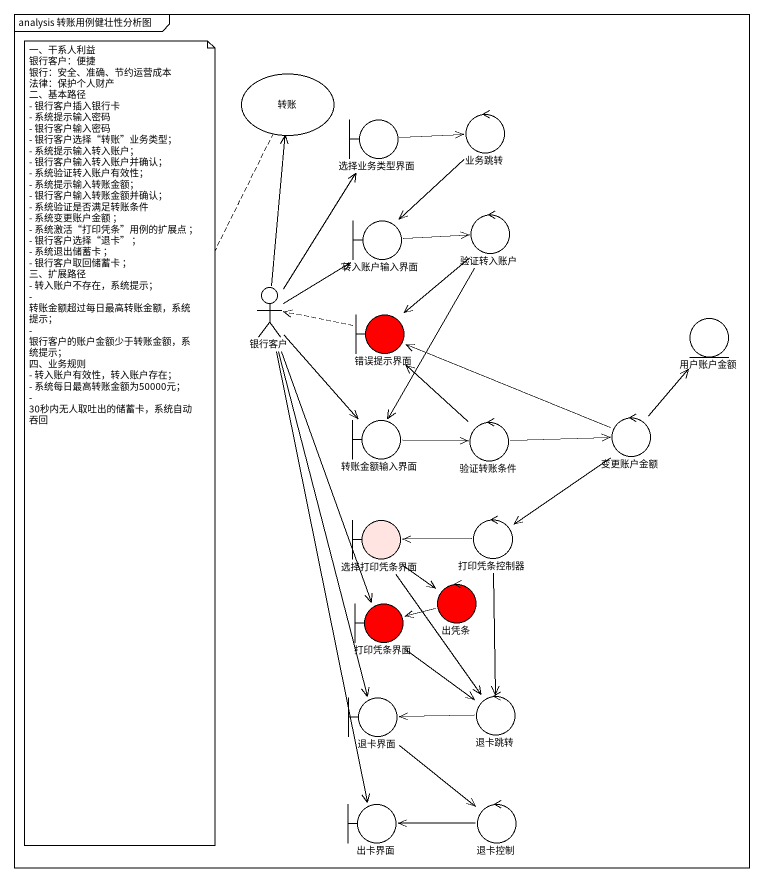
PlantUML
@startuml
mainframe analysis 转账用例健壮性分析图
usecase 转账
boundary 选择业务类型界面
control 业务跳转
boundary 转入账户输入界面
control 验证转入账户
actor 银行客户
boundary 错误提示界面 #FF0000
entity 用户账户金额
boundary 转账金额输入界面
control 验证转账条件
control 变更账户金额
boundary 选择打印凭条界面 #FFE4E1
control 打印凭条控制器
boundary 打印凭条界面 #FF0000
control 出凭条 #FF0000
boundary 退卡界面
control 退卡跳转
boundary 出卡界面
control 退卡控制
选择业务类型界面 -right-> 业务跳转
业务跳转 --> 转入账户输入界面
转入账户输入界面 -right-> 验证转入账户
验证转入账户 --> 错误提示界面
验证转入账户 --> 转账金额输入界面
银行客户 -up-> 转账
银行客户 -up-> 选择业务类型界面
银行客户 -up-> 转入账户输入界面
银行客户 --> 转账金额输入界面
银行客户 --> 打印凭条界面
银行客户 --> 退卡界面
银行客户 --> 出卡界面
错误提示界面 .left.> 银行客户
转账金额输入界面 -right-> 验证转账条件
验证转账条件 -up-> 错误提示界面
验证转账条件 -right-> 变更账户金额
变更账户金额 -left-> 错误提示界面
变更账户金额 -up-> 用户账户金额
变更账户金额 --> 打印凭条控制器
选择打印凭条界面 --> 出凭条
选择打印凭条界面 --> 退卡跳转
打印凭条控制器 -left-> 选择打印凭条界面
打印凭条控制器 --> 退卡跳转
打印凭条界面 --> 退卡跳转
出凭条 -left-> 打印凭条界面
退卡界面 --> 退卡控制
退卡跳转 -left-> 退卡界面
退卡控制 -left-> 出卡界面
note bottom of 转账
  一、干系人利益
  银行客户：便捷
  银行：安全、准确、节约运营成本
  法律：保护个人财产
  二、基本路径
  - 银行客户插入银行卡
  - 系统提示输入密码
  - 银行客户输入密码
  - 银行客户选择“转账”业务类型；
  - 系统提示输入转入账户；
  - 银行客户输入转入账户并确认；
  - 系统验证转入账户有效性；
  - 系统提示输入转账金额；
  - 银行客户输入转账金额并确认；
  - 系统验证是否满足转账条件
  - 系统变更账户金额 ；
  - 系统激活“打印凭条”用例的扩展点 ；
  - 银行客户选择“退卡” ；
  - 系统退出储蓄卡 ；
  - 银行客户取回储蓄卡 ；
  三、扩展路径
  - 转入账户不存在，系统提示；
  - 转账金额超过每日最高转账金额，系统提示；
  - 银行客户的账户金额少于转账金额，系统提示；
  四、业务规则
  - 转入账户有效性，转入账户存在；
  - 系统每日最高转账金额为50000元；
  - 30秒内无人取吐出的储蓄卡，系统自动吞回
end note
@enduml
